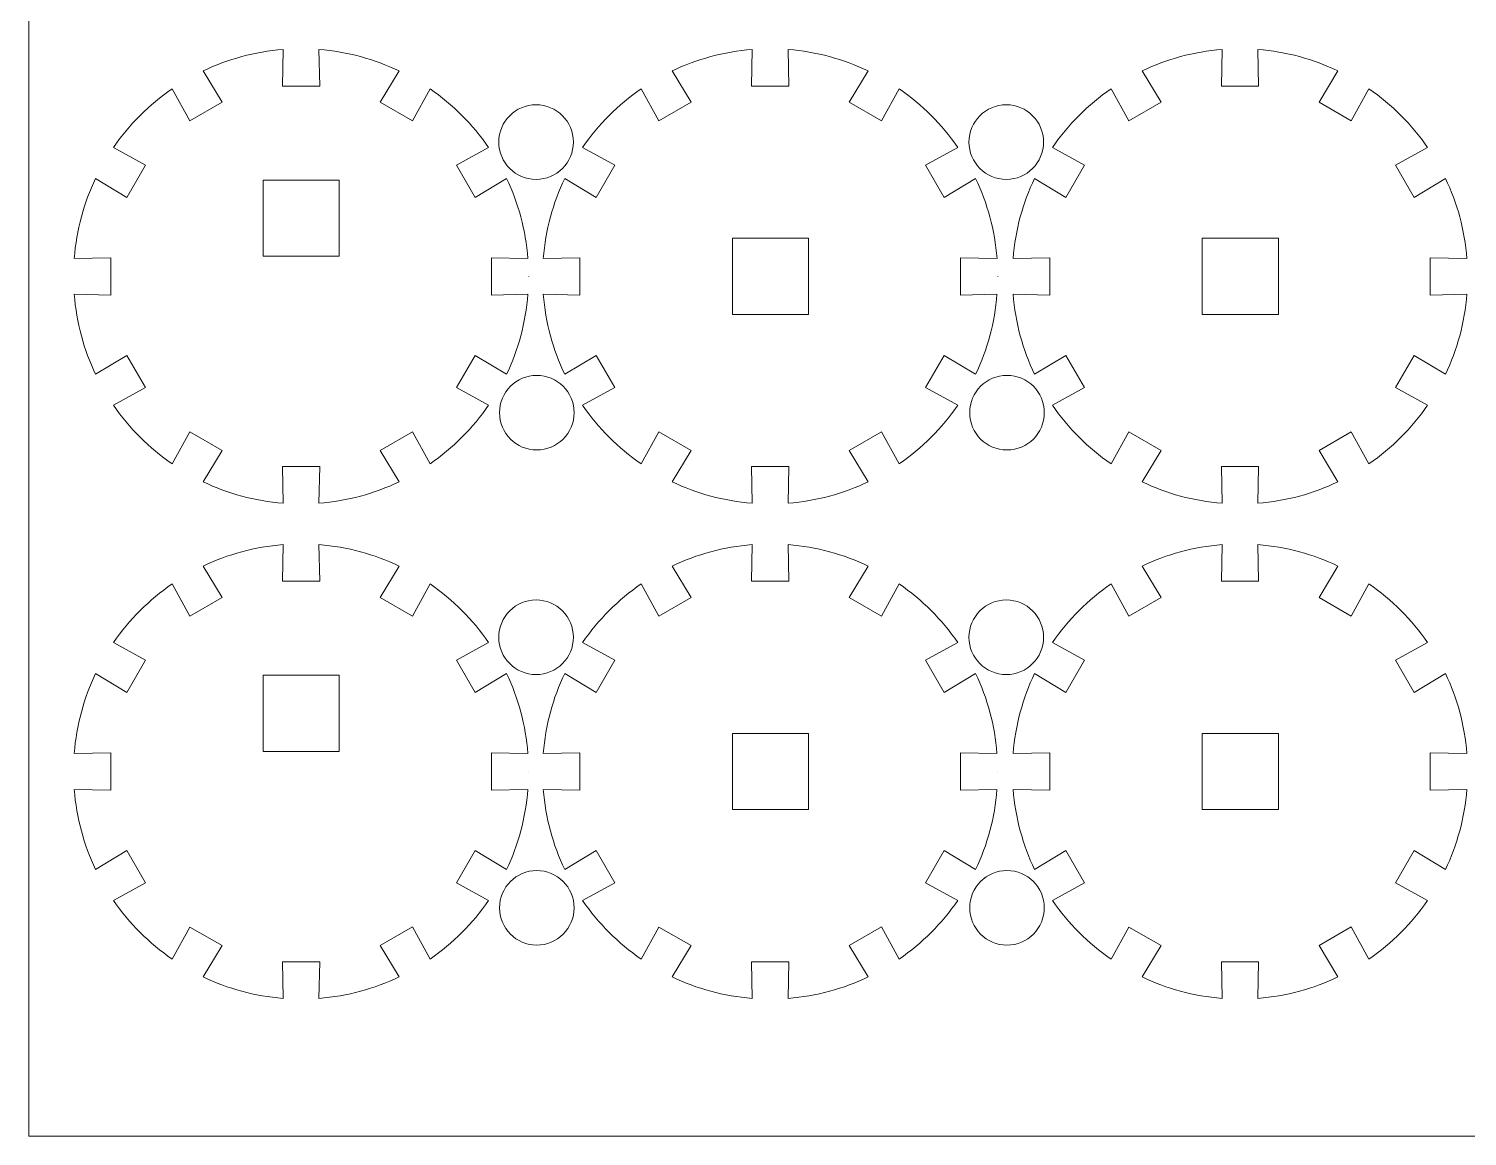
# Model space of a CAD drawing. Header units: centimetres. Extents: x -226 to -75, y 0 to 222.
# Drawn here: x -225.84 to -216.39, y 72.25 to 79.52 of the extents above; entities that cross this region are included whole.
import ezdxf

# ---------------------------------------------------------------- set-up
doc = ezdxf.new("R2010")
doc.units = ezdxf.units.CM
doc.header["$MEASUREMENT"] = 0
doc.layers.add('layer 1', color=7, linetype='Continuous')

msp = doc.modelspace()

# ---------------------------------------------------------------- linework, layer by layer
at = {"layer": 'layer 1', "color": 250, "lineweight": 20}
msp.add_lwpolyline([(-225.83724, 72.24642), (-175.83724, 72.24642), (-175.83724, 102.24642), (-225.83724, 102.24642), (-225.83724, 72.24642)], close=True, dxfattribs=at)
at = {"layer": 'layer 1', "color": 242, "lineweight": 9}
for points, knots in [([(-223.02781, 77.16245), (-223.02781, 77.16245), (-222.90529, 77.37461), (-222.90529, 77.37461), (-222.90529, 77.37461), (-222.90529, 77.37461), (-222.69941, 77.25001), (-222.69941, 77.25001), (-222.69941, 77.25001), (-222.62236, 77.4114), (-222.57375, 77.58881), (-222.55918, 77.77582), (-222.55918, 77.77582), (-222.55918, 77.77582), (-222.79914, 77.77092), (-222.79914, 77.77092), (-222.79914, 77.77092), (-222.79914, 77.77092), (-222.79914, 78.01592), (-222.79914, 78.01592), (-222.79914, 78.01592), (-222.79914, 78.01592), (-222.55914, 78.01098), (-222.55914, 78.01098), (-222.55914, 78.01098), (-222.57371, 78.19799), (-222.62232, 78.3754), (-222.69937, 78.53676), (-222.69937, 78.53676), (-222.69937, 78.53676), (-222.90532, 78.41227), (-222.90532, 78.41227), (-222.90532, 78.41227), (-222.90532, 78.41227), (-223.02784, 78.62439), (-223.02784, 78.62439), (-223.02784, 78.62439), (-223.02784, 78.62439), (-222.81727, 78.74025), (-222.81727, 78.74025), (-222.81727, 78.74025), (-222.92099, 78.89078), (-223.05148, 79.02127), (-223.20201, 79.12506), (-223.20201, 79.12506), (-223.20201, 79.12506), (-223.31797, 78.91448), (-223.31797, 78.91448), (-223.31797, 78.91448), (-223.31797, 78.91448), (-223.53013, 79.037), (-223.53013, 79.037), (-223.53013, 79.037), (-223.53013, 79.037), (-223.40549, 79.24295), (-223.40549, 79.24295), (-223.40549, 79.24295), (-223.56685, 79.31997), (-223.7443, 79.36861), (-223.93127, 79.38322), (-223.93127, 79.38322), (-223.93127, 79.38322), (-223.9264, 79.14322), (-223.9264, 79.14322), (-223.9264, 79.14322), (-223.9264, 79.14322), (-224.17141, 79.14322), (-224.17141, 79.14322), (-224.17141, 79.14322), (-224.17141, 79.14322), (-224.16647, 79.38322), (-224.16647, 79.38322), (-224.16647, 79.38322), (-224.35347, 79.36861), (-224.53089, 79.32004), (-224.69225, 79.24295), (-224.69225, 79.24295), (-224.69225, 79.24295), (-224.56772, 79.03707), (-224.56772, 79.03707), (-224.56772, 79.03707), (-224.56772, 79.03707), (-224.77991, 78.91455), (-224.77991, 78.91455), (-224.77991, 78.91455), (-224.77991, 78.91455), (-224.89573, 79.12506), (-224.89573, 79.12506), (-224.89573, 79.12506), (-225.04629, 79.02134), (-225.17682, 78.89085), (-225.2805, 78.74032), (-225.2805, 78.74032), (-225.2805, 78.74032), (-225.07007, 78.62439), (-225.07007, 78.62439), (-225.07007, 78.62439), (-225.07007, 78.62439), (-225.19252, 78.41227), (-225.19252, 78.41227), (-225.19252, 78.41227), (-225.19252, 78.41227), (-225.3984, 78.53683), (-225.3984, 78.53683), (-225.3984, 78.53683), (-225.47548, 78.37547), (-225.52413, 78.19803), (-225.5387, 78.01105), (-225.5387, 78.01105), (-225.5387, 78.01105), (-225.29878, 78.01592), (-225.29878, 78.01592), (-225.29878, 78.01592), (-225.29878, 78.01592), (-225.29874, 77.77092), (-225.29874, 77.77092), (-225.29874, 77.77092), (-225.29874, 77.77092), (-225.5387, 77.77589), (-225.5387, 77.77589), (-225.5387, 77.77589), (-225.52413, 77.58889), (-225.47552, 77.41147), (-225.39844, 77.25008), (-225.39844, 77.25008), (-225.39844, 77.25008), (-225.19259, 77.37461), (-225.19259, 77.37461), (-225.19259, 77.37461), (-225.19259, 77.37461), (-225.07007, 77.16245), (-225.07007, 77.16245), (-225.07007, 77.16245), (-225.07007, 77.16245), (-225.28054, 77.04663), (-225.28054, 77.04663), (-225.28054, 77.04663), (-225.17682, 76.89606), (-225.04629, 76.7655), (-224.89576, 76.66182), (-224.89576, 76.66182), (-224.89576, 76.66182), (-224.77995, 76.87222), (-224.77995, 76.87222), (-224.77995, 76.87222), (-224.77995, 76.87222), (-224.56775, 76.7498), (-224.56775, 76.7498), (-224.56775, 76.7498), (-224.56775, 76.7498), (-224.69228, 76.54392), (-224.69228, 76.54392), (-224.69228, 76.54392), (-224.53092, 76.46688), (-224.35351, 76.41823), (-224.1665, 76.40369), (-224.1665, 76.40369), (-224.1665, 76.40369), (-224.17141, 76.64362), (-224.17141, 76.64362), (-224.17141, 76.64362), (-224.17141, 76.64362), (-223.9264, 76.64362), (-223.9264, 76.64362), (-223.9264, 76.64362), (-223.9264, 76.64362), (-223.93131, 76.40369), (-223.93131, 76.40369), (-223.93131, 76.40369), (-223.74433, 76.41823), (-223.56692, 76.46688), (-223.40556, 76.54392), (-223.40556, 76.54392), (-223.40556, 76.54392), (-223.53009, 76.7498), (-223.53009, 76.7498), (-223.53009, 76.7498), (-223.53009, 76.7498), (-223.31793, 76.87229), (-223.31793, 76.87229), (-223.31793, 76.87229), (-223.31793, 76.87229), (-223.20204, 76.66182), (-223.20204, 76.66182), (-223.20204, 76.66182), (-223.05155, 76.7655), (-222.92102, 76.89606), (-222.8173, 77.04656), (-222.8173, 77.04656), (-222.8173, 77.04656), (-223.02781, 77.16245), (-223.02781, 77.16245)], [0, 0, 0, 0, 0.0204082, 0.0204082, 0.0204082, 0.0204082, 0.0408163, 0.0408163, 0.0408163, 0.0408163, 0.0612245, 0.0612245, 0.0612245, 0.0612245, 0.0816327, 0.0816327, 0.0816327, 0.0816327, 0.1020408, 0.1020408, 0.1020408, 0.1020408, 0.122449, 0.122449, 0.122449, 0.122449, 0.1428571, 0.1428571, 0.1428571, 0.1428571, 0.1632653, 0.1632653, 0.1632653, 0.1632653, 0.1836735, 0.1836735, 0.1836735, 0.1836735, 0.2040816, 0.2040816, 0.2040816, 0.2040816, 0.2244898, 0.2244898, 0.2244898, 0.2244898, 0.244898, 0.244898, 0.244898, 0.244898, 0.2653061, 0.2653061, 0.2653061, 0.2653061, 0.2857143, 0.2857143, 0.2857143, 0.2857143, 0.3061224, 0.3061224, 0.3061224, 0.3061224, 0.3265306, 0.3265306, 0.3265306, 0.3265306, 0.3469388, 0.3469388, 0.3469388, 0.3469388, 0.3673469, 0.3673469, 0.3673469, 0.3673469, 0.3877551, 0.3877551, 0.3877551, 0.3877551, 0.4081633, 0.4081633, 0.4081633, 0.4081633, 0.4285714, 0.4285714, 0.4285714, 0.4285714, 0.4489796, 0.4489796, 0.4489796, 0.4489796, 0.4693878, 0.4693878, 0.4693878, 0.4693878, 0.4897959, 0.4897959, 0.4897959, 0.4897959, 0.5102041, 0.5102041, 0.5102041, 0.5102041, 0.5306122, 0.5306122, 0.5306122, 0.5306122, 0.5510204, 0.5510204, 0.5510204, 0.5510204, 0.5714286, 0.5714286, 0.5714286, 0.5714286, 0.5918367, 0.5918367, 0.5918367, 0.5918367, 0.6122449, 0.6122449, 0.6122449, 0.6122449, 0.6326531, 0.6326531, 0.6326531, 0.6326531, 0.6530612, 0.6530612, 0.6530612, 0.6530612, 0.6734694, 0.6734694, 0.6734694, 0.6734694, 0.6938776, 0.6938776, 0.6938776, 0.6938776, 0.7142857, 0.7142857, 0.7142857, 0.7142857, 0.7346939, 0.7346939, 0.7346939, 0.7346939, 0.755102, 0.755102, 0.755102, 0.755102, 0.7755102, 0.7755102, 0.7755102, 0.7755102, 0.7959184, 0.7959184, 0.7959184, 0.7959184, 0.8163265, 0.8163265, 0.8163265, 0.8163265, 0.8367347, 0.8367347, 0.8367347, 0.8367347, 0.8571429, 0.8571429, 0.8571429, 0.8571429, 0.877551, 0.877551, 0.877551, 0.877551, 0.8979592, 0.8979592, 0.8979592, 0.8979592, 0.9183673, 0.9183673, 0.9183673, 0.9183673, 0.9387755, 0.9387755, 0.9387755, 0.9387755, 0.9591837, 0.9591837, 0.9591837, 0.9591837, 1, 1, 1, 1]), ([(-219.94706, 77.16245), (-219.94706, 77.16245), (-219.82455, 77.37461), (-219.82455, 77.37461), (-219.82455, 77.37461), (-219.82455, 77.37461), (-219.61866, 77.25001), (-219.61866, 77.25001), (-219.61866, 77.25001), (-219.54162, 77.4114), (-219.493, 77.58881), (-219.47843, 77.77582), (-219.47843, 77.77582), (-219.47843, 77.77582), (-219.71839, 77.77092), (-219.71839, 77.77092), (-219.71839, 77.77092), (-219.71839, 77.77092), (-219.71839, 78.01592), (-219.71839, 78.01592), (-219.71839, 78.01592), (-219.71839, 78.01592), (-219.4784, 78.01098), (-219.4784, 78.01098), (-219.4784, 78.01098), (-219.49297, 78.19799), (-219.54158, 78.3754), (-219.61863, 78.53676), (-219.61863, 78.53676), (-219.61863, 78.53676), (-219.82458, 78.41227), (-219.82458, 78.41227), (-219.82458, 78.41227), (-219.82458, 78.41227), (-219.9471, 78.62439), (-219.9471, 78.62439), (-219.9471, 78.62439), (-219.9471, 78.62439), (-219.73653, 78.74025), (-219.73653, 78.74025), (-219.73653, 78.74025), (-219.84024, 78.89078), (-219.97074, 79.02127), (-220.12127, 79.12506), (-220.12127, 79.12506), (-220.12127, 79.12506), (-220.23722, 78.91448), (-220.23722, 78.91448), (-220.23722, 78.91448), (-220.23722, 78.91448), (-220.44939, 79.037), (-220.44939, 79.037), (-220.44939, 79.037), (-220.44939, 79.037), (-220.32475, 79.24295), (-220.32475, 79.24295), (-220.32475, 79.24295), (-220.48611, 79.31997), (-220.66356, 79.36861), (-220.85053, 79.38322), (-220.85053, 79.38322), (-220.85053, 79.38322), (-220.84566, 79.14322), (-220.84566, 79.14322), (-220.84566, 79.14322), (-220.84566, 79.14322), (-221.09066, 79.14322), (-221.09066, 79.14322), (-221.09066, 79.14322), (-221.09066, 79.14322), (-221.08573, 79.38322), (-221.08573, 79.38322), (-221.08573, 79.38322), (-221.27273, 79.36861), (-221.45015, 79.32004), (-221.61151, 79.24295), (-221.61151, 79.24295), (-221.61151, 79.24295), (-221.48698, 79.03707), (-221.48698, 79.03707), (-221.48698, 79.03707), (-221.48698, 79.03707), (-221.69917, 78.91455), (-221.69917, 78.91455), (-221.69917, 78.91455), (-221.69917, 78.91455), (-221.81499, 79.12506), (-221.81499, 79.12506), (-221.81499, 79.12506), (-221.96555, 79.02134), (-222.09608, 78.89085), (-222.19976, 78.74032), (-222.19976, 78.74032), (-222.19976, 78.74032), (-221.98933, 78.62439), (-221.98933, 78.62439), (-221.98933, 78.62439), (-221.98933, 78.62439), (-222.11178, 78.41227), (-222.11178, 78.41227), (-222.11178, 78.41227), (-222.11178, 78.41227), (-222.31766, 78.53683), (-222.31766, 78.53683), (-222.31766, 78.53683), (-222.39474, 78.37547), (-222.44339, 78.19803), (-222.45796, 78.01105), (-222.45796, 78.01105), (-222.45796, 78.01105), (-222.21804, 78.01592), (-222.21804, 78.01592), (-222.21804, 78.01592), (-222.21804, 78.01592), (-222.218, 77.77092), (-222.218, 77.77092), (-222.218, 77.77092), (-222.218, 77.77092), (-222.45796, 77.77589), (-222.45796, 77.77589), (-222.45796, 77.77589), (-222.44339, 77.58889), (-222.39478, 77.41147), (-222.3177, 77.25008), (-222.3177, 77.25008), (-222.3177, 77.25008), (-222.11185, 77.37461), (-222.11185, 77.37461), (-222.11185, 77.37461), (-222.11185, 77.37461), (-221.98933, 77.16245), (-221.98933, 77.16245), (-221.98933, 77.16245), (-221.98933, 77.16245), (-222.1998, 77.04663), (-222.1998, 77.04663), (-222.1998, 77.04663), (-222.09608, 76.89606), (-221.96555, 76.7655), (-221.81502, 76.66182), (-221.81502, 76.66182), (-221.81502, 76.66182), (-221.69921, 76.87222), (-221.69921, 76.87222), (-221.69921, 76.87222), (-221.69921, 76.87222), (-221.48701, 76.7498), (-221.48701, 76.7498), (-221.48701, 76.7498), (-221.48701, 76.7498), (-221.61154, 76.54392), (-221.61154, 76.54392), (-221.61154, 76.54392), (-221.45018, 76.46688), (-221.27277, 76.41823), (-221.08576, 76.40369), (-221.08576, 76.40369), (-221.08576, 76.40369), (-221.09066, 76.64362), (-221.09066, 76.64362), (-221.09066, 76.64362), (-221.09066, 76.64362), (-220.84566, 76.64362), (-220.84566, 76.64362), (-220.84566, 76.64362), (-220.84566, 76.64362), (-220.85056, 76.40369), (-220.85056, 76.40369), (-220.85056, 76.40369), (-220.66359, 76.41823), (-220.48618, 76.46688), (-220.32482, 76.54392), (-220.32482, 76.54392), (-220.32482, 76.54392), (-220.44935, 76.7498), (-220.44935, 76.7498), (-220.44935, 76.7498), (-220.44935, 76.7498), (-220.23719, 76.87229), (-220.23719, 76.87229), (-220.23719, 76.87229), (-220.23719, 76.87229), (-220.1213, 76.66182), (-220.1213, 76.66182), (-220.1213, 76.66182), (-219.97081, 76.7655), (-219.84028, 76.89606), (-219.73656, 77.04656), (-219.73656, 77.04656), (-219.73656, 77.04656), (-219.94706, 77.16245), (-219.94706, 77.16245)], [0, 0, 0, 0, 0.0204082, 0.0204082, 0.0204082, 0.0204082, 0.0408163, 0.0408163, 0.0408163, 0.0408163, 0.0612245, 0.0612245, 0.0612245, 0.0612245, 0.0816327, 0.0816327, 0.0816327, 0.0816327, 0.1020408, 0.1020408, 0.1020408, 0.1020408, 0.122449, 0.122449, 0.122449, 0.122449, 0.1428571, 0.1428571, 0.1428571, 0.1428571, 0.1632653, 0.1632653, 0.1632653, 0.1632653, 0.1836735, 0.1836735, 0.1836735, 0.1836735, 0.2040816, 0.2040816, 0.2040816, 0.2040816, 0.2244898, 0.2244898, 0.2244898, 0.2244898, 0.244898, 0.244898, 0.244898, 0.244898, 0.2653061, 0.2653061, 0.2653061, 0.2653061, 0.2857143, 0.2857143, 0.2857143, 0.2857143, 0.3061224, 0.3061224, 0.3061224, 0.3061224, 0.3265306, 0.3265306, 0.3265306, 0.3265306, 0.3469388, 0.3469388, 0.3469388, 0.3469388, 0.3673469, 0.3673469, 0.3673469, 0.3673469, 0.3877551, 0.3877551, 0.3877551, 0.3877551, 0.4081633, 0.4081633, 0.4081633, 0.4081633, 0.4285714, 0.4285714, 0.4285714, 0.4285714, 0.4489796, 0.4489796, 0.4489796, 0.4489796, 0.4693878, 0.4693878, 0.4693878, 0.4693878, 0.4897959, 0.4897959, 0.4897959, 0.4897959, 0.5102041, 0.5102041, 0.5102041, 0.5102041, 0.5306122, 0.5306122, 0.5306122, 0.5306122, 0.5510204, 0.5510204, 0.5510204, 0.5510204, 0.5714286, 0.5714286, 0.5714286, 0.5714286, 0.5918367, 0.5918367, 0.5918367, 0.5918367, 0.6122449, 0.6122449, 0.6122449, 0.6122449, 0.6326531, 0.6326531, 0.6326531, 0.6326531, 0.6530612, 0.6530612, 0.6530612, 0.6530612, 0.6734694, 0.6734694, 0.6734694, 0.6734694, 0.6938776, 0.6938776, 0.6938776, 0.6938776, 0.7142857, 0.7142857, 0.7142857, 0.7142857, 0.7346939, 0.7346939, 0.7346939, 0.7346939, 0.755102, 0.755102, 0.755102, 0.755102, 0.7755102, 0.7755102, 0.7755102, 0.7755102, 0.7959184, 0.7959184, 0.7959184, 0.7959184, 0.8163265, 0.8163265, 0.8163265, 0.8163265, 0.8367347, 0.8367347, 0.8367347, 0.8367347, 0.8571429, 0.8571429, 0.8571429, 0.8571429, 0.877551, 0.877551, 0.877551, 0.877551, 0.8979592, 0.8979592, 0.8979592, 0.8979592, 0.9183673, 0.9183673, 0.9183673, 0.9183673, 0.9387755, 0.9387755, 0.9387755, 0.9387755, 0.9591837, 0.9591837, 0.9591837, 0.9591837, 1, 1, 1, 1]), ([(-216.86136, 77.16245), (-216.86136, 77.16245), (-216.73884, 77.37461), (-216.73884, 77.37461), (-216.73884, 77.37461), (-216.73884, 77.37461), (-216.53296, 77.25001), (-216.53296, 77.25001), (-216.53296, 77.25001), (-216.45591, 77.4114), (-216.4073, 77.58881), (-216.39273, 77.77582), (-216.39273, 77.77582), (-216.39273, 77.77582), (-216.63269, 77.77092), (-216.63269, 77.77092), (-216.63269, 77.77092), (-216.63269, 77.77092), (-216.63269, 78.01592), (-216.63269, 78.01592), (-216.63269, 78.01592), (-216.63269, 78.01592), (-216.39269, 78.01098), (-216.39269, 78.01098), (-216.39269, 78.01098), (-216.4073, 78.19799), (-216.45588, 78.3754), (-216.53292, 78.53676), (-216.53292, 78.53676), (-216.53292, 78.53676), (-216.73888, 78.41227), (-216.73888, 78.41227), (-216.73888, 78.41227), (-216.73888, 78.41227), (-216.8614, 78.62439), (-216.8614, 78.62439), (-216.8614, 78.62439), (-216.8614, 78.62439), (-216.65082, 78.74025), (-216.65082, 78.74025), (-216.65082, 78.74025), (-216.75454, 78.89078), (-216.88507, 79.02127), (-217.03556, 79.12506), (-217.03556, 79.12506), (-217.03556, 79.12506), (-217.15152, 78.91448), (-217.15152, 78.91448), (-217.15152, 78.91448), (-217.15152, 78.91448), (-217.36368, 79.037), (-217.36368, 79.037), (-217.36368, 79.037), (-217.36368, 79.037), (-217.23904, 79.24295), (-217.23904, 79.24295), (-217.23904, 79.24295), (-217.4004, 79.31997), (-217.57785, 79.36861), (-217.76482, 79.38322), (-217.76482, 79.38322), (-217.76482, 79.38322), (-217.75996, 79.14322), (-217.75996, 79.14322), (-217.75996, 79.14322), (-217.75996, 79.14322), (-218.00496, 79.14322), (-218.00496, 79.14322), (-218.00496, 79.14322), (-218.00496, 79.14322), (-218.00002, 79.38322), (-218.00002, 79.38322), (-218.00002, 79.38322), (-218.18703, 79.36861), (-218.36444, 79.32004), (-218.5258, 79.24295), (-218.5258, 79.24295), (-218.5258, 79.24295), (-218.40127, 79.03707), (-218.40127, 79.03707), (-218.40127, 79.03707), (-218.40127, 79.03707), (-218.61347, 78.91455), (-218.61347, 78.91455), (-218.61347, 78.91455), (-218.61347, 78.91455), (-218.72928, 79.12506), (-218.72928, 79.12506), (-218.72928, 79.12506), (-218.87985, 79.02134), (-219.01038, 78.89085), (-219.11406, 78.74032), (-219.11406, 78.74032), (-219.11406, 78.74032), (-218.90363, 78.62439), (-218.90363, 78.62439), (-218.90363, 78.62439), (-218.90363, 78.62439), (-219.02608, 78.41227), (-219.02608, 78.41227), (-219.02608, 78.41227), (-219.02608, 78.41227), (-219.23196, 78.53683), (-219.23196, 78.53683), (-219.23196, 78.53683), (-219.30904, 78.37547), (-219.35769, 78.19803), (-219.37226, 78.01105), (-219.37226, 78.01105), (-219.37226, 78.01105), (-219.13233, 78.01592), (-219.13233, 78.01592), (-219.13233, 78.01592), (-219.13233, 78.01592), (-219.1323, 77.77092), (-219.1323, 77.77092), (-219.1323, 77.77092), (-219.1323, 77.77092), (-219.37226, 77.77589), (-219.37226, 77.77589), (-219.37226, 77.77589), (-219.35769, 77.58889), (-219.30907, 77.41147), (-219.23199, 77.25008), (-219.23199, 77.25008), (-219.23199, 77.25008), (-219.02615, 77.37461), (-219.02615, 77.37461), (-219.02615, 77.37461), (-219.02615, 77.37461), (-218.90363, 77.16245), (-218.90363, 77.16245), (-218.90363, 77.16245), (-218.90363, 77.16245), (-219.11409, 77.04663), (-219.11409, 77.04663), (-219.11409, 77.04663), (-219.01038, 76.89606), (-218.87985, 76.7655), (-218.72932, 76.66182), (-218.72932, 76.66182), (-218.72932, 76.66182), (-218.6135, 76.87222), (-218.6135, 76.87222), (-218.6135, 76.87222), (-218.6135, 76.87222), (-218.40131, 76.7498), (-218.40131, 76.7498), (-218.40131, 76.7498), (-218.40131, 76.7498), (-218.52584, 76.54392), (-218.52584, 76.54392), (-218.52584, 76.54392), (-218.36448, 76.46688), (-218.18706, 76.41823), (-218.00006, 76.40369), (-218.00006, 76.40369), (-218.00006, 76.40369), (-218.00496, 76.64362), (-218.00496, 76.64362), (-218.00496, 76.64362), (-218.00496, 76.64362), (-217.75996, 76.64362), (-217.75996, 76.64362), (-217.75996, 76.64362), (-217.75996, 76.64362), (-217.76486, 76.40369), (-217.76486, 76.40369), (-217.76486, 76.40369), (-217.57789, 76.41823), (-217.40048, 76.46688), (-217.23915, 76.54392), (-217.23915, 76.54392), (-217.23915, 76.54392), (-217.36365, 76.7498), (-217.36365, 76.7498), (-217.36365, 76.7498), (-217.36365, 76.7498), (-217.15148, 76.87229), (-217.15148, 76.87229), (-217.15148, 76.87229), (-217.15148, 76.87229), (-217.0356, 76.66182), (-217.0356, 76.66182), (-217.0356, 76.66182), (-216.88514, 76.7655), (-216.75457, 76.89606), (-216.65086, 77.04656), (-216.65086, 77.04656), (-216.65086, 77.04656), (-216.86136, 77.16245), (-216.86136, 77.16245)], [0, 0, 0, 0, 0.0204082, 0.0204082, 0.0204082, 0.0204082, 0.0408163, 0.0408163, 0.0408163, 0.0408163, 0.0612245, 0.0612245, 0.0612245, 0.0612245, 0.0816327, 0.0816327, 0.0816327, 0.0816327, 0.1020408, 0.1020408, 0.1020408, 0.1020408, 0.122449, 0.122449, 0.122449, 0.122449, 0.1428571, 0.1428571, 0.1428571, 0.1428571, 0.1632653, 0.1632653, 0.1632653, 0.1632653, 0.1836735, 0.1836735, 0.1836735, 0.1836735, 0.2040816, 0.2040816, 0.2040816, 0.2040816, 0.2244898, 0.2244898, 0.2244898, 0.2244898, 0.244898, 0.244898, 0.244898, 0.244898, 0.2653061, 0.2653061, 0.2653061, 0.2653061, 0.2857143, 0.2857143, 0.2857143, 0.2857143, 0.3061224, 0.3061224, 0.3061224, 0.3061224, 0.3265306, 0.3265306, 0.3265306, 0.3265306, 0.3469388, 0.3469388, 0.3469388, 0.3469388, 0.3673469, 0.3673469, 0.3673469, 0.3673469, 0.3877551, 0.3877551, 0.3877551, 0.3877551, 0.4081633, 0.4081633, 0.4081633, 0.4081633, 0.4285714, 0.4285714, 0.4285714, 0.4285714, 0.4489796, 0.4489796, 0.4489796, 0.4489796, 0.4693878, 0.4693878, 0.4693878, 0.4693878, 0.4897959, 0.4897959, 0.4897959, 0.4897959, 0.5102041, 0.5102041, 0.5102041, 0.5102041, 0.5306122, 0.5306122, 0.5306122, 0.5306122, 0.5510204, 0.5510204, 0.5510204, 0.5510204, 0.5714286, 0.5714286, 0.5714286, 0.5714286, 0.5918367, 0.5918367, 0.5918367, 0.5918367, 0.6122449, 0.6122449, 0.6122449, 0.6122449, 0.6326531, 0.6326531, 0.6326531, 0.6326531, 0.6530612, 0.6530612, 0.6530612, 0.6530612, 0.6734694, 0.6734694, 0.6734694, 0.6734694, 0.6938776, 0.6938776, 0.6938776, 0.6938776, 0.7142857, 0.7142857, 0.7142857, 0.7142857, 0.7346939, 0.7346939, 0.7346939, 0.7346939, 0.755102, 0.755102, 0.755102, 0.755102, 0.7755102, 0.7755102, 0.7755102, 0.7755102, 0.7959184, 0.7959184, 0.7959184, 0.7959184, 0.8163265, 0.8163265, 0.8163265, 0.8163265, 0.8367347, 0.8367347, 0.8367347, 0.8367347, 0.8571429, 0.8571429, 0.8571429, 0.8571429, 0.877551, 0.877551, 0.877551, 0.877551, 0.8979592, 0.8979592, 0.8979592, 0.8979592, 0.9183673, 0.9183673, 0.9183673, 0.9183673, 0.9387755, 0.9387755, 0.9387755, 0.9387755, 0.9591837, 0.9591837, 0.9591837, 0.9591837, 1, 1, 1, 1]), ([(-222.50546, 78.53008), (-222.64054, 78.53008), (-222.75047, 78.64004), (-222.75047, 78.77509), (-222.75047, 78.77509), (-222.75047, 78.9102), (-222.64054, 79.02013), (-222.50546, 79.02013), (-222.50546, 79.02013), (-222.37038, 79.02013), (-222.26046, 78.9102), (-222.26046, 78.77509), (-222.26046, 78.77509), (-222.26046, 78.64004), (-222.37038, 78.53008), (-222.50546, 78.53008)], [0, 0, 0, 0, 0.2, 0.2, 0.2, 0.2, 0.4, 0.4, 0.4, 0.4, 0.6, 0.6, 0.6, 0.6, 1, 1, 1, 1]), ([(-219.41752, 78.53008), (-219.55263, 78.53008), (-219.66252, 78.64004), (-219.66252, 78.77509), (-219.66252, 78.77509), (-219.66252, 78.9102), (-219.55263, 79.02013), (-219.41752, 79.02013), (-219.41752, 79.02013), (-219.28244, 79.02013), (-219.17255, 78.9102), (-219.17255, 78.77509), (-219.17255, 78.77509), (-219.17255, 78.64004), (-219.28244, 78.53008), (-219.41752, 78.53008)], [0, 0, 0, 0, 0.2, 0.2, 0.2, 0.2, 0.4, 0.4, 0.4, 0.4, 0.6, 0.6, 0.6, 0.6, 1, 1, 1, 1]), ([(-222.55414, 77.89274), (-222.55414, 77.89302), (-222.5541, 77.89323), (-222.5541, 77.89344), (-222.5541, 77.89344), (-222.5541, 77.89369), (-222.55414, 77.8939), (-222.55414, 77.89411), (-222.55414, 77.89411), (-222.55414, 77.89411), (-222.55414, 77.89274), (-222.55414, 77.89274)], [0, 0, 0, 0, 0.25, 0.25, 0.25, 0.25, 0.5, 0.5, 0.5, 0.5, 1, 1, 1, 1]), ([(-219.4734, 77.89274), (-219.4734, 77.89302), (-219.47336, 77.89323), (-219.47336, 77.89344), (-219.47336, 77.89344), (-219.47336, 77.89369), (-219.4734, 77.8939), (-219.4734, 77.89411), (-219.4734, 77.89411), (-219.4734, 77.89411), (-219.4734, 77.89274), (-219.4734, 77.89274)], [0, 0, 0, 0, 0.25, 0.25, 0.25, 0.25, 0.5, 0.5, 0.5, 0.5, 1, 1, 1, 1]), ([(-222.50074, 76.75324), (-222.63582, 76.75324), (-222.74575, 76.8632), (-222.74575, 76.99831), (-222.74575, 76.99831), (-222.74575, 77.13336), (-222.63582, 77.24328), (-222.50074, 77.24328), (-222.50074, 77.24328), (-222.36566, 77.24328), (-222.25574, 77.13336), (-222.25574, 76.99831), (-222.25574, 76.99831), (-222.25574, 76.8632), (-222.36566, 76.75324), (-222.50074, 76.75324)], [0, 0, 0, 0, 0.2, 0.2, 0.2, 0.2, 0.4, 0.4, 0.4, 0.4, 0.6, 0.6, 0.6, 0.6, 1, 1, 1, 1]), ([(-219.41283, 76.75324), (-219.54791, 76.75324), (-219.6578, 76.8632), (-219.6578, 76.99831), (-219.6578, 76.99831), (-219.6578, 77.13336), (-219.54791, 77.24328), (-219.41283, 77.24328), (-219.41283, 77.24328), (-219.27772, 77.24328), (-219.16783, 77.13336), (-219.16783, 76.99831), (-219.16783, 76.99831), (-219.16783, 76.8632), (-219.27772, 76.75324), (-219.41283, 76.75324)], [0, 0, 0, 0, 0.2, 0.2, 0.2, 0.2, 0.4, 0.4, 0.4, 0.4, 0.6, 0.6, 0.6, 0.6, 1, 1, 1, 1]), ([(-223.02781, 73.91062), (-223.02781, 73.91062), (-222.90529, 74.12285), (-222.90529, 74.12285), (-222.90529, 74.12285), (-222.90529, 74.12285), (-222.69941, 73.99825), (-222.69941, 73.99825), (-222.69941, 73.99825), (-222.62236, 74.15965), (-222.57375, 74.33699), (-222.55918, 74.52399), (-222.55918, 74.52399), (-222.55918, 74.52399), (-222.79914, 74.51916), (-222.79914, 74.51916), (-222.79914, 74.51916), (-222.79914, 74.51916), (-222.79914, 74.76417), (-222.79914, 74.76417), (-222.79914, 74.76417), (-222.79914, 74.76417), (-222.55918, 74.75923), (-222.55918, 74.75923), (-222.55918, 74.75923), (-222.57371, 74.9462), (-222.62232, 75.12365), (-222.69937, 75.28501), (-222.69937, 75.28501), (-222.69937, 75.28501), (-222.90532, 75.16044), (-222.90532, 75.16044), (-222.90532, 75.16044), (-222.90532, 75.16044), (-223.02784, 75.37264), (-223.02784, 75.37264), (-223.02784, 75.37264), (-223.02784, 75.37264), (-222.81727, 75.48849), (-222.81727, 75.48849), (-222.81727, 75.48849), (-222.92099, 75.63902), (-223.05148, 75.76951), (-223.20201, 75.87323), (-223.20201, 75.87323), (-223.20201, 75.87323), (-223.31797, 75.66273), (-223.31797, 75.66273), (-223.31797, 75.66273), (-223.31797, 75.66273), (-223.53013, 75.78525), (-223.53013, 75.78525), (-223.53013, 75.78525), (-223.53013, 75.78525), (-223.40549, 75.99113), (-223.40549, 75.99113), (-223.40549, 75.99113), (-223.56685, 76.06821), (-223.7443, 76.11686), (-223.93127, 76.13139), (-223.93127, 76.13139), (-223.93127, 76.13139), (-223.9264, 75.89147), (-223.9264, 75.89147), (-223.9264, 75.89147), (-223.9264, 75.89147), (-224.17141, 75.89147), (-224.17141, 75.89147), (-224.17141, 75.89147), (-224.17141, 75.89147), (-224.1665, 76.13139), (-224.1665, 76.13139), (-224.1665, 76.13139), (-224.35351, 76.11686), (-224.53089, 76.06821), (-224.69225, 75.9912), (-224.69225, 75.9912), (-224.69225, 75.9912), (-224.56772, 75.78532), (-224.56772, 75.78532), (-224.56772, 75.78532), (-224.56772, 75.78532), (-224.77991, 75.6628), (-224.77991, 75.6628), (-224.77991, 75.6628), (-224.77991, 75.6628), (-224.89576, 75.8733), (-224.89576, 75.8733), (-224.89576, 75.8733), (-225.04629, 75.76958), (-225.17682, 75.63902), (-225.2805, 75.48856), (-225.2805, 75.48856), (-225.2805, 75.48856), (-225.07007, 75.37264), (-225.07007, 75.37264), (-225.07007, 75.37264), (-225.07007, 75.37264), (-225.19252, 75.16051), (-225.19252, 75.16051), (-225.19252, 75.16051), (-225.19252, 75.16051), (-225.3984, 75.28508), (-225.3984, 75.28508), (-225.3984, 75.28508), (-225.47552, 75.12372), (-225.52413, 74.94627), (-225.5387, 74.7593), (-225.5387, 74.7593), (-225.5387, 74.7593), (-225.29878, 74.76409), (-225.29878, 74.76409), (-225.29878, 74.76409), (-225.29878, 74.76409), (-225.29874, 74.51916), (-225.29874, 74.51916), (-225.29874, 74.51916), (-225.29874, 74.51916), (-225.5387, 74.52406), (-225.5387, 74.52406), (-225.5387, 74.52406), (-225.52413, 74.33706), (-225.47552, 74.15965), (-225.39844, 73.99825), (-225.39844, 73.99825), (-225.39844, 73.99825), (-225.19259, 74.12278), (-225.19259, 74.12278), (-225.19259, 74.12278), (-225.19259, 74.12278), (-225.07007, 73.91062), (-225.07007, 73.91062), (-225.07007, 73.91062), (-225.07007, 73.91062), (-225.28054, 73.7948), (-225.28054, 73.7948), (-225.28054, 73.7948), (-225.17682, 73.64424), (-225.04633, 73.51374), (-224.89576, 73.41006), (-224.89576, 73.41006), (-224.89576, 73.41006), (-224.77995, 73.62046), (-224.77995, 73.62046), (-224.77995, 73.62046), (-224.77995, 73.62046), (-224.56775, 73.49805), (-224.56775, 73.49805), (-224.56775, 73.49805), (-224.56775, 73.49805), (-224.69232, 73.29216), (-224.69232, 73.29216), (-224.69232, 73.29216), (-224.53092, 73.21505), (-224.35351, 73.16647), (-224.1665, 73.15186), (-224.1665, 73.15186), (-224.1665, 73.15186), (-224.17141, 73.39186), (-224.17141, 73.39186), (-224.17141, 73.39186), (-224.17141, 73.39186), (-223.9264, 73.39186), (-223.9264, 73.39186), (-223.9264, 73.39186), (-223.9264, 73.39186), (-223.93131, 73.15186), (-223.93131, 73.15186), (-223.93131, 73.15186), (-223.74437, 73.16647), (-223.56692, 73.21505), (-223.40556, 73.29216), (-223.40556, 73.29216), (-223.40556, 73.29216), (-223.53009, 73.49805), (-223.53009, 73.49805), (-223.53009, 73.49805), (-223.53009, 73.49805), (-223.31793, 73.62053), (-223.31793, 73.62053), (-223.31793, 73.62053), (-223.31793, 73.62053), (-223.20208, 73.41006), (-223.20208, 73.41006), (-223.20208, 73.41006), (-223.05155, 73.51374), (-222.92106, 73.64424), (-222.81734, 73.7948), (-222.81734, 73.7948), (-222.81734, 73.7948), (-223.02781, 73.91062), (-223.02781, 73.91062)], [0, 0, 0, 0, 0.0204082, 0.0204082, 0.0204082, 0.0204082, 0.0408163, 0.0408163, 0.0408163, 0.0408163, 0.0612245, 0.0612245, 0.0612245, 0.0612245, 0.0816327, 0.0816327, 0.0816327, 0.0816327, 0.1020408, 0.1020408, 0.1020408, 0.1020408, 0.122449, 0.122449, 0.122449, 0.122449, 0.1428571, 0.1428571, 0.1428571, 0.1428571, 0.1632653, 0.1632653, 0.1632653, 0.1632653, 0.1836735, 0.1836735, 0.1836735, 0.1836735, 0.2040816, 0.2040816, 0.2040816, 0.2040816, 0.2244898, 0.2244898, 0.2244898, 0.2244898, 0.244898, 0.244898, 0.244898, 0.244898, 0.2653061, 0.2653061, 0.2653061, 0.2653061, 0.2857143, 0.2857143, 0.2857143, 0.2857143, 0.3061224, 0.3061224, 0.3061224, 0.3061224, 0.3265306, 0.3265306, 0.3265306, 0.3265306, 0.3469388, 0.3469388, 0.3469388, 0.3469388, 0.3673469, 0.3673469, 0.3673469, 0.3673469, 0.3877551, 0.3877551, 0.3877551, 0.3877551, 0.4081633, 0.4081633, 0.4081633, 0.4081633, 0.4285714, 0.4285714, 0.4285714, 0.4285714, 0.4489796, 0.4489796, 0.4489796, 0.4489796, 0.4693878, 0.4693878, 0.4693878, 0.4693878, 0.4897959, 0.4897959, 0.4897959, 0.4897959, 0.5102041, 0.5102041, 0.5102041, 0.5102041, 0.5306122, 0.5306122, 0.5306122, 0.5306122, 0.5510204, 0.5510204, 0.5510204, 0.5510204, 0.5714286, 0.5714286, 0.5714286, 0.5714286, 0.5918367, 0.5918367, 0.5918367, 0.5918367, 0.6122449, 0.6122449, 0.6122449, 0.6122449, 0.6326531, 0.6326531, 0.6326531, 0.6326531, 0.6530612, 0.6530612, 0.6530612, 0.6530612, 0.6734694, 0.6734694, 0.6734694, 0.6734694, 0.6938776, 0.6938776, 0.6938776, 0.6938776, 0.7142857, 0.7142857, 0.7142857, 0.7142857, 0.7346939, 0.7346939, 0.7346939, 0.7346939, 0.755102, 0.755102, 0.755102, 0.755102, 0.7755102, 0.7755102, 0.7755102, 0.7755102, 0.7959184, 0.7959184, 0.7959184, 0.7959184, 0.8163265, 0.8163265, 0.8163265, 0.8163265, 0.8367347, 0.8367347, 0.8367347, 0.8367347, 0.8571429, 0.8571429, 0.8571429, 0.8571429, 0.877551, 0.877551, 0.877551, 0.877551, 0.8979592, 0.8979592, 0.8979592, 0.8979592, 0.9183673, 0.9183673, 0.9183673, 0.9183673, 0.9387755, 0.9387755, 0.9387755, 0.9387755, 0.9591837, 0.9591837, 0.9591837, 0.9591837, 1, 1, 1, 1]), ([(-219.94706, 73.91062), (-219.94706, 73.91062), (-219.82455, 74.12285), (-219.82455, 74.12285), (-219.82455, 74.12285), (-219.82455, 74.12285), (-219.61866, 73.99825), (-219.61866, 73.99825), (-219.61866, 73.99825), (-219.54162, 74.15965), (-219.493, 74.33699), (-219.47843, 74.52399), (-219.47843, 74.52399), (-219.47843, 74.52399), (-219.71839, 74.51916), (-219.71839, 74.51916), (-219.71839, 74.51916), (-219.71839, 74.51916), (-219.71839, 74.76417), (-219.71839, 74.76417), (-219.71839, 74.76417), (-219.71839, 74.76417), (-219.47843, 74.75923), (-219.47843, 74.75923), (-219.47843, 74.75923), (-219.49297, 74.9462), (-219.54158, 75.12365), (-219.61863, 75.28501), (-219.61863, 75.28501), (-219.61863, 75.28501), (-219.82458, 75.16044), (-219.82458, 75.16044), (-219.82458, 75.16044), (-219.82458, 75.16044), (-219.9471, 75.37264), (-219.9471, 75.37264), (-219.9471, 75.37264), (-219.9471, 75.37264), (-219.73653, 75.48849), (-219.73653, 75.48849), (-219.73653, 75.48849), (-219.84024, 75.63902), (-219.97074, 75.76951), (-220.12127, 75.87323), (-220.12127, 75.87323), (-220.12127, 75.87323), (-220.23722, 75.66273), (-220.23722, 75.66273), (-220.23722, 75.66273), (-220.23722, 75.66273), (-220.44939, 75.78525), (-220.44939, 75.78525), (-220.44939, 75.78525), (-220.44939, 75.78525), (-220.32475, 75.99113), (-220.32475, 75.99113), (-220.32475, 75.99113), (-220.48611, 76.06821), (-220.66356, 76.11686), (-220.85053, 76.13139), (-220.85053, 76.13139), (-220.85053, 76.13139), (-220.84566, 75.89147), (-220.84566, 75.89147), (-220.84566, 75.89147), (-220.84566, 75.89147), (-221.09066, 75.89147), (-221.09066, 75.89147), (-221.09066, 75.89147), (-221.09066, 75.89147), (-221.08576, 76.13139), (-221.08576, 76.13139), (-221.08576, 76.13139), (-221.27277, 76.11686), (-221.45015, 76.06821), (-221.61151, 75.9912), (-221.61151, 75.9912), (-221.61151, 75.9912), (-221.48698, 75.78532), (-221.48698, 75.78532), (-221.48698, 75.78532), (-221.48698, 75.78532), (-221.69917, 75.6628), (-221.69917, 75.6628), (-221.69917, 75.6628), (-221.69917, 75.6628), (-221.81502, 75.8733), (-221.81502, 75.8733), (-221.81502, 75.8733), (-221.96555, 75.76958), (-222.09608, 75.63902), (-222.19976, 75.48856), (-222.19976, 75.48856), (-222.19976, 75.48856), (-221.98933, 75.37264), (-221.98933, 75.37264), (-221.98933, 75.37264), (-221.98933, 75.37264), (-222.11178, 75.16051), (-222.11178, 75.16051), (-222.11178, 75.16051), (-222.11178, 75.16051), (-222.31766, 75.28508), (-222.31766, 75.28508), (-222.31766, 75.28508), (-222.39478, 75.12372), (-222.44339, 74.94627), (-222.45796, 74.7593), (-222.45796, 74.7593), (-222.45796, 74.7593), (-222.21804, 74.76409), (-222.21804, 74.76409), (-222.21804, 74.76409), (-222.21804, 74.76409), (-222.218, 74.51916), (-222.218, 74.51916), (-222.218, 74.51916), (-222.218, 74.51916), (-222.45796, 74.52406), (-222.45796, 74.52406), (-222.45796, 74.52406), (-222.44339, 74.33706), (-222.39478, 74.15965), (-222.3177, 73.99825), (-222.3177, 73.99825), (-222.3177, 73.99825), (-222.11185, 74.12278), (-222.11185, 74.12278), (-222.11185, 74.12278), (-222.11185, 74.12278), (-221.98933, 73.91062), (-221.98933, 73.91062), (-221.98933, 73.91062), (-221.98933, 73.91062), (-222.1998, 73.7948), (-222.1998, 73.7948), (-222.1998, 73.7948), (-222.09608, 73.64424), (-221.96559, 73.51374), (-221.81502, 73.41006), (-221.81502, 73.41006), (-221.81502, 73.41006), (-221.69921, 73.62046), (-221.69921, 73.62046), (-221.69921, 73.62046), (-221.69921, 73.62046), (-221.48701, 73.49805), (-221.48701, 73.49805), (-221.48701, 73.49805), (-221.48701, 73.49805), (-221.61158, 73.29216), (-221.61158, 73.29216), (-221.61158, 73.29216), (-221.45018, 73.21505), (-221.27277, 73.16647), (-221.08576, 73.15186), (-221.08576, 73.15186), (-221.08576, 73.15186), (-221.09066, 73.39186), (-221.09066, 73.39186), (-221.09066, 73.39186), (-221.09066, 73.39186), (-220.84566, 73.39186), (-220.84566, 73.39186), (-220.84566, 73.39186), (-220.84566, 73.39186), (-220.85056, 73.15186), (-220.85056, 73.15186), (-220.85056, 73.15186), (-220.66363, 73.16647), (-220.48618, 73.21505), (-220.32482, 73.29216), (-220.32482, 73.29216), (-220.32482, 73.29216), (-220.44935, 73.49805), (-220.44935, 73.49805), (-220.44935, 73.49805), (-220.44935, 73.49805), (-220.23719, 73.62053), (-220.23719, 73.62053), (-220.23719, 73.62053), (-220.23719, 73.62053), (-220.12134, 73.41006), (-220.12134, 73.41006), (-220.12134, 73.41006), (-219.97081, 73.51374), (-219.84031, 73.64424), (-219.7366, 73.7948), (-219.7366, 73.7948), (-219.7366, 73.7948), (-219.94706, 73.91062), (-219.94706, 73.91062)], [0, 0, 0, 0, 0.0204082, 0.0204082, 0.0204082, 0.0204082, 0.0408163, 0.0408163, 0.0408163, 0.0408163, 0.0612245, 0.0612245, 0.0612245, 0.0612245, 0.0816327, 0.0816327, 0.0816327, 0.0816327, 0.1020408, 0.1020408, 0.1020408, 0.1020408, 0.122449, 0.122449, 0.122449, 0.122449, 0.1428571, 0.1428571, 0.1428571, 0.1428571, 0.1632653, 0.1632653, 0.1632653, 0.1632653, 0.1836735, 0.1836735, 0.1836735, 0.1836735, 0.2040816, 0.2040816, 0.2040816, 0.2040816, 0.2244898, 0.2244898, 0.2244898, 0.2244898, 0.244898, 0.244898, 0.244898, 0.244898, 0.2653061, 0.2653061, 0.2653061, 0.2653061, 0.2857143, 0.2857143, 0.2857143, 0.2857143, 0.3061224, 0.3061224, 0.3061224, 0.3061224, 0.3265306, 0.3265306, 0.3265306, 0.3265306, 0.3469388, 0.3469388, 0.3469388, 0.3469388, 0.3673469, 0.3673469, 0.3673469, 0.3673469, 0.3877551, 0.3877551, 0.3877551, 0.3877551, 0.4081633, 0.4081633, 0.4081633, 0.4081633, 0.4285714, 0.4285714, 0.4285714, 0.4285714, 0.4489796, 0.4489796, 0.4489796, 0.4489796, 0.4693878, 0.4693878, 0.4693878, 0.4693878, 0.4897959, 0.4897959, 0.4897959, 0.4897959, 0.5102041, 0.5102041, 0.5102041, 0.5102041, 0.5306122, 0.5306122, 0.5306122, 0.5306122, 0.5510204, 0.5510204, 0.5510204, 0.5510204, 0.5714286, 0.5714286, 0.5714286, 0.5714286, 0.5918367, 0.5918367, 0.5918367, 0.5918367, 0.6122449, 0.6122449, 0.6122449, 0.6122449, 0.6326531, 0.6326531, 0.6326531, 0.6326531, 0.6530612, 0.6530612, 0.6530612, 0.6530612, 0.6734694, 0.6734694, 0.6734694, 0.6734694, 0.6938776, 0.6938776, 0.6938776, 0.6938776, 0.7142857, 0.7142857, 0.7142857, 0.7142857, 0.7346939, 0.7346939, 0.7346939, 0.7346939, 0.755102, 0.755102, 0.755102, 0.755102, 0.7755102, 0.7755102, 0.7755102, 0.7755102, 0.7959184, 0.7959184, 0.7959184, 0.7959184, 0.8163265, 0.8163265, 0.8163265, 0.8163265, 0.8367347, 0.8367347, 0.8367347, 0.8367347, 0.8571429, 0.8571429, 0.8571429, 0.8571429, 0.877551, 0.877551, 0.877551, 0.877551, 0.8979592, 0.8979592, 0.8979592, 0.8979592, 0.9183673, 0.9183673, 0.9183673, 0.9183673, 0.9387755, 0.9387755, 0.9387755, 0.9387755, 0.9591837, 0.9591837, 0.9591837, 0.9591837, 1, 1, 1, 1]), ([(-216.86136, 73.91062), (-216.86136, 73.91062), (-216.73884, 74.12285), (-216.73884, 74.12285), (-216.73884, 74.12285), (-216.73884, 74.12285), (-216.53296, 73.99825), (-216.53296, 73.99825), (-216.53296, 73.99825), (-216.45591, 74.15965), (-216.4073, 74.33699), (-216.39273, 74.52399), (-216.39273, 74.52399), (-216.39273, 74.52399), (-216.63269, 74.51916), (-216.63269, 74.51916), (-216.63269, 74.51916), (-216.63269, 74.51916), (-216.63269, 74.76417), (-216.63269, 74.76417), (-216.63269, 74.76417), (-216.63269, 74.76417), (-216.39269, 74.75923), (-216.39269, 74.75923), (-216.39269, 74.75923), (-216.4073, 74.9462), (-216.45588, 75.12365), (-216.53292, 75.28501), (-216.53292, 75.28501), (-216.53292, 75.28501), (-216.73888, 75.16044), (-216.73888, 75.16044), (-216.73888, 75.16044), (-216.73888, 75.16044), (-216.8614, 75.37264), (-216.8614, 75.37264), (-216.8614, 75.37264), (-216.8614, 75.37264), (-216.65082, 75.48849), (-216.65082, 75.48849), (-216.65082, 75.48849), (-216.75454, 75.63902), (-216.88507, 75.76951), (-217.03556, 75.87323), (-217.03556, 75.87323), (-217.03556, 75.87323), (-217.15152, 75.66273), (-217.15152, 75.66273), (-217.15152, 75.66273), (-217.15152, 75.66273), (-217.36368, 75.78525), (-217.36368, 75.78525), (-217.36368, 75.78525), (-217.36368, 75.78525), (-217.23904, 75.99113), (-217.23904, 75.99113), (-217.23904, 75.99113), (-217.4004, 76.06821), (-217.57785, 76.11686), (-217.76482, 76.13139), (-217.76482, 76.13139), (-217.76482, 76.13139), (-217.75996, 75.89147), (-217.75996, 75.89147), (-217.75996, 75.89147), (-217.75996, 75.89147), (-218.00496, 75.89147), (-218.00496, 75.89147), (-218.00496, 75.89147), (-218.00496, 75.89147), (-218.00006, 76.13139), (-218.00006, 76.13139), (-218.00006, 76.13139), (-218.18706, 76.11686), (-218.36444, 76.06821), (-218.5258, 75.9912), (-218.5258, 75.9912), (-218.5258, 75.9912), (-218.40127, 75.78532), (-218.40127, 75.78532), (-218.40127, 75.78532), (-218.40127, 75.78532), (-218.61347, 75.6628), (-218.61347, 75.6628), (-218.61347, 75.6628), (-218.61347, 75.6628), (-218.72932, 75.8733), (-218.72932, 75.8733), (-218.72932, 75.8733), (-218.87985, 75.76958), (-219.01038, 75.63902), (-219.11406, 75.48856), (-219.11406, 75.48856), (-219.11406, 75.48856), (-218.90363, 75.37264), (-218.90363, 75.37264), (-218.90363, 75.37264), (-218.90363, 75.37264), (-219.02608, 75.16051), (-219.02608, 75.16051), (-219.02608, 75.16051), (-219.02608, 75.16051), (-219.23196, 75.28508), (-219.23196, 75.28508), (-219.23196, 75.28508), (-219.30907, 75.12372), (-219.35769, 74.94627), (-219.37226, 74.7593), (-219.37226, 74.7593), (-219.37226, 74.7593), (-219.13233, 74.76409), (-219.13233, 74.76409), (-219.13233, 74.76409), (-219.13233, 74.76409), (-219.1323, 74.51916), (-219.1323, 74.51916), (-219.1323, 74.51916), (-219.1323, 74.51916), (-219.37226, 74.52406), (-219.37226, 74.52406), (-219.37226, 74.52406), (-219.35769, 74.33706), (-219.30907, 74.15965), (-219.23199, 73.99825), (-219.23199, 73.99825), (-219.23199, 73.99825), (-219.02615, 74.12278), (-219.02615, 74.12278), (-219.02615, 74.12278), (-219.02615, 74.12278), (-218.90363, 73.91062), (-218.90363, 73.91062), (-218.90363, 73.91062), (-218.90363, 73.91062), (-219.11409, 73.7948), (-219.11409, 73.7948), (-219.11409, 73.7948), (-219.01038, 73.64424), (-218.87988, 73.51374), (-218.72932, 73.41006), (-218.72932, 73.41006), (-218.72932, 73.41006), (-218.6135, 73.62046), (-218.6135, 73.62046), (-218.6135, 73.62046), (-218.6135, 73.62046), (-218.40131, 73.49805), (-218.40131, 73.49805), (-218.40131, 73.49805), (-218.40131, 73.49805), (-218.52587, 73.29216), (-218.52587, 73.29216), (-218.52587, 73.29216), (-218.36448, 73.21505), (-218.18706, 73.16647), (-218.00006, 73.15186), (-218.00006, 73.15186), (-218.00006, 73.15186), (-218.00496, 73.39186), (-218.00496, 73.39186), (-218.00496, 73.39186), (-218.00496, 73.39186), (-217.75996, 73.39186), (-217.75996, 73.39186), (-217.75996, 73.39186), (-217.75996, 73.39186), (-217.76486, 73.15186), (-217.76486, 73.15186), (-217.76486, 73.15186), (-217.57792, 73.16647), (-217.40048, 73.21505), (-217.23915, 73.29216), (-217.23915, 73.29216), (-217.23915, 73.29216), (-217.36365, 73.49805), (-217.36365, 73.49805), (-217.36365, 73.49805), (-217.36365, 73.49805), (-217.15148, 73.62053), (-217.15148, 73.62053), (-217.15148, 73.62053), (-217.15148, 73.62053), (-217.0356, 73.41006), (-217.0356, 73.41006), (-217.0356, 73.41006), (-216.88514, 73.51374), (-216.75457, 73.64424), (-216.65086, 73.7948), (-216.65086, 73.7948), (-216.65086, 73.7948), (-216.86136, 73.91062), (-216.86136, 73.91062)], [0, 0, 0, 0, 0.0204082, 0.0204082, 0.0204082, 0.0204082, 0.0408163, 0.0408163, 0.0408163, 0.0408163, 0.0612245, 0.0612245, 0.0612245, 0.0612245, 0.0816327, 0.0816327, 0.0816327, 0.0816327, 0.1020408, 0.1020408, 0.1020408, 0.1020408, 0.122449, 0.122449, 0.122449, 0.122449, 0.1428571, 0.1428571, 0.1428571, 0.1428571, 0.1632653, 0.1632653, 0.1632653, 0.1632653, 0.1836735, 0.1836735, 0.1836735, 0.1836735, 0.2040816, 0.2040816, 0.2040816, 0.2040816, 0.2244898, 0.2244898, 0.2244898, 0.2244898, 0.244898, 0.244898, 0.244898, 0.244898, 0.2653061, 0.2653061, 0.2653061, 0.2653061, 0.2857143, 0.2857143, 0.2857143, 0.2857143, 0.3061224, 0.3061224, 0.3061224, 0.3061224, 0.3265306, 0.3265306, 0.3265306, 0.3265306, 0.3469388, 0.3469388, 0.3469388, 0.3469388, 0.3673469, 0.3673469, 0.3673469, 0.3673469, 0.3877551, 0.3877551, 0.3877551, 0.3877551, 0.4081633, 0.4081633, 0.4081633, 0.4081633, 0.4285714, 0.4285714, 0.4285714, 0.4285714, 0.4489796, 0.4489796, 0.4489796, 0.4489796, 0.4693878, 0.4693878, 0.4693878, 0.4693878, 0.4897959, 0.4897959, 0.4897959, 0.4897959, 0.5102041, 0.5102041, 0.5102041, 0.5102041, 0.5306122, 0.5306122, 0.5306122, 0.5306122, 0.5510204, 0.5510204, 0.5510204, 0.5510204, 0.5714286, 0.5714286, 0.5714286, 0.5714286, 0.5918367, 0.5918367, 0.5918367, 0.5918367, 0.6122449, 0.6122449, 0.6122449, 0.6122449, 0.6326531, 0.6326531, 0.6326531, 0.6326531, 0.6530612, 0.6530612, 0.6530612, 0.6530612, 0.6734694, 0.6734694, 0.6734694, 0.6734694, 0.6938776, 0.6938776, 0.6938776, 0.6938776, 0.7142857, 0.7142857, 0.7142857, 0.7142857, 0.7346939, 0.7346939, 0.7346939, 0.7346939, 0.755102, 0.755102, 0.755102, 0.755102, 0.7755102, 0.7755102, 0.7755102, 0.7755102, 0.7959184, 0.7959184, 0.7959184, 0.7959184, 0.8163265, 0.8163265, 0.8163265, 0.8163265, 0.8367347, 0.8367347, 0.8367347, 0.8367347, 0.8571429, 0.8571429, 0.8571429, 0.8571429, 0.877551, 0.877551, 0.877551, 0.877551, 0.8979592, 0.8979592, 0.8979592, 0.8979592, 0.9183673, 0.9183673, 0.9183673, 0.9183673, 0.9387755, 0.9387755, 0.9387755, 0.9387755, 0.9591837, 0.9591837, 0.9591837, 0.9591837, 1, 1, 1, 1]), ([(-222.50546, 75.27832), (-222.64054, 75.27832), (-222.75047, 75.38821), (-222.75047, 75.52333), (-222.75047, 75.52333), (-222.75047, 75.65837), (-222.64054, 75.76837), (-222.50546, 75.76837), (-222.50546, 75.76837), (-222.37038, 75.76837), (-222.26049, 75.65837), (-222.26049, 75.52333), (-222.26049, 75.52333), (-222.26049, 75.38821), (-222.37038, 75.27832), (-222.50546, 75.27832)], [0, 0, 0, 0, 0.2, 0.2, 0.2, 0.2, 0.4, 0.4, 0.4, 0.4, 0.6, 0.6, 0.6, 0.6, 1, 1, 1, 1]), ([(-219.41752, 75.27832), (-219.55263, 75.27832), (-219.66252, 75.38821), (-219.66252, 75.52333), (-219.66252, 75.52333), (-219.66252, 75.65837), (-219.55263, 75.76837), (-219.41752, 75.76837), (-219.41752, 75.76837), (-219.28247, 75.76837), (-219.17255, 75.65837), (-219.17255, 75.52333), (-219.17255, 75.52333), (-219.17255, 75.38821), (-219.28247, 75.27832), (-219.41752, 75.27832)], [0, 0, 0, 0, 0.2, 0.2, 0.2, 0.2, 0.4, 0.4, 0.4, 0.4, 0.6, 0.6, 0.6, 0.6, 1, 1, 1, 1]), ([(-222.55414, 74.64098), (-222.55414, 74.64098), (-222.55414, 74.64169), (-222.55414, 74.64169), (-222.55414, 74.64169), (-222.55414, 74.64169), (-222.55414, 74.64236), (-222.55414, 74.64236), (-222.55414, 74.64236), (-222.55414, 74.64236), (-222.55414, 74.64098), (-222.55414, 74.64098)], [0, 0, 0, 0, 0.25, 0.25, 0.25, 0.25, 0.5, 0.5, 0.5, 0.5, 1, 1, 1, 1]), ([(-219.4734, 74.64098), (-219.4734, 74.64098), (-219.4734, 74.64169), (-219.4734, 74.64169), (-219.4734, 74.64169), (-219.4734, 74.64169), (-219.4734, 74.64236), (-219.4734, 74.64236), (-219.4734, 74.64236), (-219.4734, 74.64236), (-219.4734, 74.64098), (-219.4734, 74.64098)], [0, 0, 0, 0, 0.25, 0.25, 0.25, 0.25, 0.5, 0.5, 0.5, 0.5, 1, 1, 1, 1]), ([(-222.50074, 73.50148), (-222.63586, 73.50148), (-222.74575, 73.61137), (-222.74575, 73.74649), (-222.74575, 73.74649), (-222.74575, 73.8816), (-222.63586, 73.99153), (-222.50074, 73.99153), (-222.50074, 73.99153), (-222.36566, 73.99153), (-222.25574, 73.8816), (-222.25574, 73.74649), (-222.25574, 73.74649), (-222.25574, 73.61137), (-222.36566, 73.50148), (-222.50074, 73.50148)], [0, 0, 0, 0, 0.2, 0.2, 0.2, 0.2, 0.4, 0.4, 0.4, 0.4, 0.6, 0.6, 0.6, 0.6, 1, 1, 1, 1]), ([(-219.41283, 73.50148), (-219.54791, 73.50148), (-219.65784, 73.61137), (-219.65784, 73.74649), (-219.65784, 73.74649), (-219.65784, 73.8816), (-219.54791, 73.99153), (-219.41283, 73.99153), (-219.41283, 73.99153), (-219.27772, 73.99153), (-219.16783, 73.8816), (-219.16783, 73.74649), (-219.16783, 73.74649), (-219.16783, 73.61137), (-219.27772, 73.50148), (-219.41283, 73.50148)], [0, 0, 0, 0, 0.2, 0.2, 0.2, 0.2, 0.4, 0.4, 0.4, 0.4, 0.6, 0.6, 0.6, 0.6, 1, 1, 1, 1])]:
    msp.add_open_spline(points, degree=3, knots=knots, dxfattribs=at)
for points in [[(-223.79889, 78.52553), (-223.79889, 78.52553), (-224.29891, 78.52553), (-224.29891, 78.52553)], [(-224.29891, 78.52553), (-224.29891, 78.52553), (-224.29891, 78.0255), (-224.29891, 78.0255)], [(-223.79889, 78.02551), (-223.79889, 78.02551), (-223.79889, 78.52554), (-223.79889, 78.52554)], [(-221.21565, 77.64345), (-221.21565, 77.64345), (-221.21565, 78.14348), (-221.21565, 78.14348)], [(-221.21565, 78.14347), (-221.21565, 78.14347), (-220.71566, 78.14347), (-220.71566, 78.14347)], [(-220.71567, 78.14347), (-220.71567, 78.14347), (-220.71567, 77.64345), (-220.71567, 77.64345)], [(-218.12995, 77.64345), (-218.12995, 77.64345), (-218.12995, 78.14348), (-218.12995, 78.14348)], [(-218.12995, 78.14347), (-218.12995, 78.14347), (-217.62992, 78.14347), (-217.62992, 78.14347)], [(-217.62993, 78.14347), (-217.62993, 78.14347), (-217.62993, 77.64345), (-217.62993, 77.64345)], [(-224.29891, 78.02551), (-224.29891, 78.02551), (-223.79888, 78.02551), (-223.79888, 78.02551)], [(-220.71567, 77.64345), (-220.71567, 77.64345), (-221.21566, 77.64345), (-221.21566, 77.64345)], [(-217.62993, 77.64345), (-217.62993, 77.64345), (-218.12996, 77.64345), (-218.12996, 77.64345)], [(-223.79892, 75.27371), (-223.79892, 75.27371), (-224.29891, 75.27371), (-224.29891, 75.27371)], [(-224.29891, 75.27371), (-224.29891, 75.27371), (-224.29891, 74.77375), (-224.29891, 74.77375)], [(-223.79892, 74.77375), (-223.79892, 74.77375), (-223.79892, 75.27371), (-223.79892, 75.27371)], [(-221.21565, 74.3917), (-221.21565, 74.3917), (-221.21565, 74.89165), (-221.21565, 74.89165)], [(-221.21565, 74.89164), (-221.21565, 74.89164), (-220.71566, 74.89164), (-220.71566, 74.89164)], [(-220.71567, 74.89164), (-220.71567, 74.89164), (-220.71567, 74.39169), (-220.71567, 74.39169)], [(-218.12995, 74.3917), (-218.12995, 74.3917), (-218.12995, 74.89165), (-218.12995, 74.89165)], [(-218.12995, 74.89164), (-218.12995, 74.89164), (-217.62992, 74.89164), (-217.62992, 74.89164)], [(-217.62993, 74.89164), (-217.62993, 74.89164), (-217.62993, 74.39169), (-217.62993, 74.39169)], [(-224.29891, 74.77375), (-224.29891, 74.77375), (-223.79891, 74.77375), (-223.79891, 74.77375)], [(-220.71567, 74.3917), (-220.71567, 74.3917), (-221.21566, 74.3917), (-221.21566, 74.3917)], [(-217.62993, 74.3917), (-217.62993, 74.3917), (-218.12996, 74.3917), (-218.12996, 74.3917)]]:
    msp.add_open_spline(points, degree=3, dxfattribs=at)

doc.saveas('drawing.dxf')
